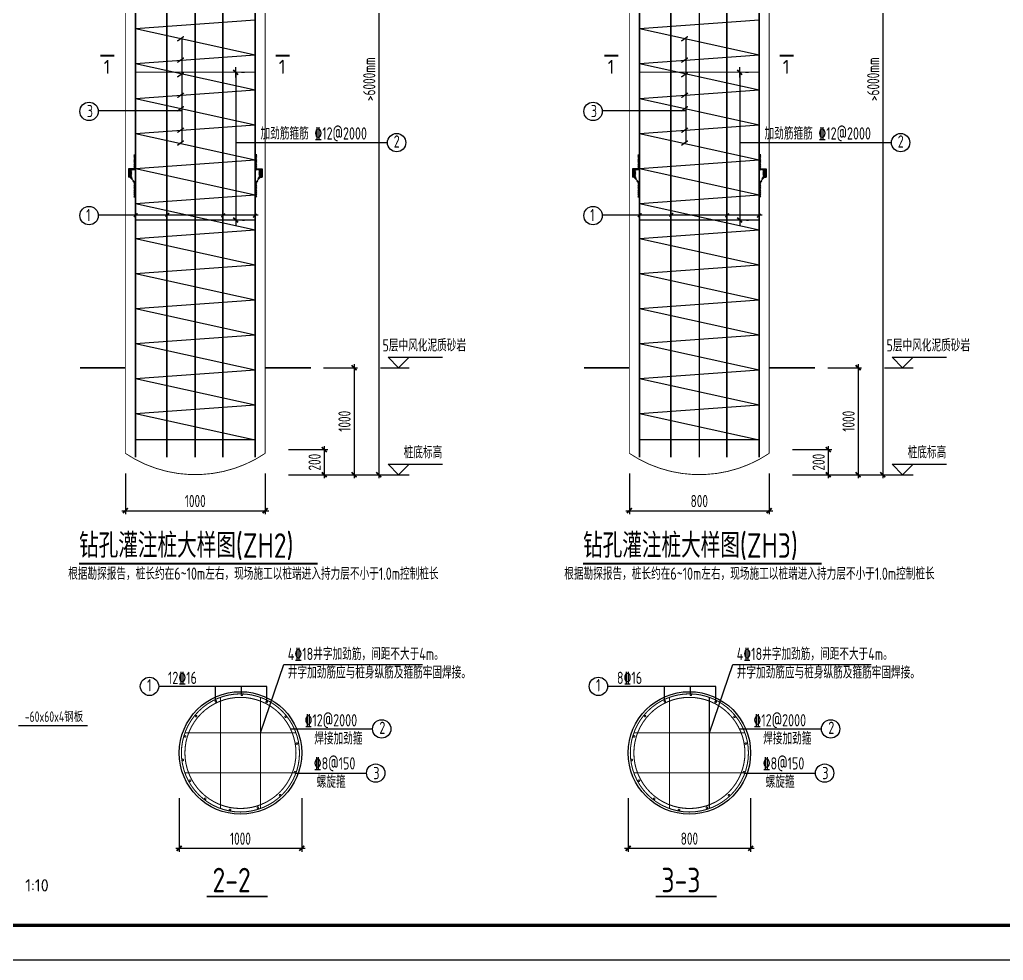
# Model space of a CAD drawing. Extents: x -3102990 to -851544, y -5293060 to -2540151.
# Drawn here: x -2524074 to -2495962, y -2672902 to -2646032 of the extents above; entities that cross this region are included whole.
import ezdxf
from ezdxf.enums import TextEntityAlignment as Align

# ---------------------------------------------------------------- set-up
doc = ezdxf.new("R2010")
doc.units = 0
doc.header["$LTSCALE"] = 1000
doc.header["$PDMODE"] = 1
doc.linetypes.add('DASH', pattern=[0.35, 0.25, -0.1])
doc.linetypes.add('DOTE', pattern=[2.42, 2, -0.2, 0.02, -0.2])
doc.layers.get('0').update_dxf_attribs({"linetype": 'CONTINUOUS'})
doc.layers.get('Defpoints').update_dxf_attribs({"linetype": 'CONTINUOUS'})
for name, color, linetype in [('5', 7, 'CONTINUOUS'), ('6', 3, 'CONTINUOUS'), ('AXIS', 253, 'DOTE'), ('COLU', 7, 'CONTINUOUS'), ('DIM', 3, 'CONTINUOUS'), ('NUM', 7, 'CONTINUOUS'), ('PUB_TITLE', 4, 'CONTINUOUS'), ('REIN', 1, 'CONTINUOUS'), ('TEXT', 7, 'CONTINUOUS'), ('THICK', 6, 'CONTINUOUS'), ('THIN', 7, 'CONTINUOUS')]:
    doc.layers.add(name, color=color, linetype=linetype)
doc.layers.add('yichutu', color=7, linetype='CONTINUOUS', true_color=0xffffff, plot=False)
doc.styles.add('TSSD_Dimension', font='tssdeng.shx', dxfattribs={"width": 0.7, "bigfont": 'Hztxt.shx'})
doc.styles.add('TSSD_Label', font='tssdeng.shx', dxfattribs={"width": 0.75, "bigfont": 'hztxt.shx'})
doc.styles.add('TSSD_Norm', font='Tssdeng.shx', dxfattribs={"width": 0.75, "bigfont": 'hztxt.shx'})
doc.styles.add('TSSD_Rein', font='Tssdeng.shx', dxfattribs={"width": 0.75, "bigfont": 'hztxt.shx'})
doc.dimstyles.new('TSSD_25_100', dxfattribs={"dimtxt": 350, "dimasz": 100, "dimexe": 100, "dimexo": 250, "dimgap": 100, "dimtad": 1, "dimdec": 0, "dimlfac": 0.25, "dimzin": 0, "dimdsep": 46, "dimtxsty": 'TSSD_Dimension', "dimblk": 'ARCHTICK', "dimcen": 0, "dimdle": 100, "dimclrt": 7, "dimadec": 0, "dimazin": 0, "dimtfac": 1, "dimtdec": 0, "dimtix": 1, "dimtmove": 2, "dimatfit": 3, "dimfxl": 1, "dimtolj": 1, "dimtzin": 0, "dimarcsym": 0})

# ---------------------------------------------------------------- blocks, each defined once
blk = doc.blocks.new('_ArchTick')
at = {"color": 0, "const_width": 0.5}
blk.add_lwpolyline([(-0.71, -0.71), (0.71, 0.71)], dxfattribs=at)
blk = doc.blocks.new('*D2160')
at = {"layer": 'Defpoints', "color": 0}
for p in [(-2519515, -2668016), (-2516015, -2668016), (-2516015, -2669702)]:
    blk.add_point(p, dxfattribs=at)
at = {"layer": 'DIM', "color": 0, "lineweight": -2}
for p, q in [((-2519515, -2668266), (-2519515, -2669802)), ((-2516015, -2668266), (-2516015, -2669802)), ((-2519615, -2669702), (-2515915, -2669702))]:
    blk.add_line(p, q, dxfattribs=at)
at = {"layer": 'DIM', "color": 0, "lineweight": -2, "xscale": 100, "yscale": 100, "zscale": 100, "rotation": 180}
blk.add_blockref('_ArchTick', (-2519515, -2669702), dxfattribs=at)
at = {"layer": 'DIM', "color": 0, "lineweight": -2, "xscale": 100, "yscale": 100, "zscale": 100}
blk.add_blockref('_ArchTick', (-2516015, -2669702), dxfattribs=at)
at = {"layer": 'DIM', "color": 7, "insert": (-2517765, -2669427), "char_height": 350, "attachment_point": 5, "style": 'TSSD_Dimension'}
blk.add_mtext('\\A1;1000', dxfattribs=at)
blk = doc.blocks.new('*D2163')
at = {"layer": 'Defpoints', "color": 0}
for p in [(-2516638, -2658312), (-2516642, -2659032), (-2515370, -2659032)]:
    blk.add_point(p, dxfattribs=at)
at = {"layer": 'DIM', "color": 0, "lineweight": -2}
for p, q in [((-2515370, -2658212), (-2515370, -2659132)), ((-2516388, -2658312), (-2515270, -2658312)), ((-2516392, -2659032), (-2515270, -2659032))]:
    blk.add_line(p, q, dxfattribs=at)
at = {"layer": 'DIM', "color": 0, "lineweight": -2, "xscale": 100, "yscale": 100, "zscale": 100}
for p, rotation in [((-2515370, -2658312), 90), ((-2515370, -2659032), 270)]:
    blk.add_blockref('_ArchTick', p, dxfattribs=dict(at, rotation=rotation))
at = {"layer": 'DIM', "color": 7, "insert": (-2515645, -2658672), "char_height": 350, "attachment_point": 5, "rotation": 90, "style": 'TSSD_Dimension'}
blk.add_mtext('\\A1;200', dxfattribs=at)
blk = doc.blocks.new('_DIMX')
blk.add_line((-150, 0), (150, 0))
at = {"const_width": 50}
blk.add_lwpolyline([(-70, -70), (70, 70)], dxfattribs=at)
blk = doc.blocks.new('*D2166')
at = {"layer": 'Defpoints', "color": 0}
for p in [(-2515637, -2655974), (-2516341, -2659032), (-2514516, -2659032)]:
    blk.add_point(p, dxfattribs=at)
at = {"layer": 'DIM', "color": 0, "lineweight": -2}
for p, q in [((-2515387, -2655974), (-2514416, -2655974)), ((-2514516, -2655874), (-2514516, -2659132)), ((-2516091, -2659032), (-2514416, -2659032))]:
    blk.add_line(p, q, dxfattribs=at)
at = {"layer": 'DIM', "color": 0, "lineweight": -2, "xscale": 100, "yscale": 100, "zscale": 100}
for p, rotation in [((-2514516, -2655974), 90), ((-2514516, -2659032), 270)]:
    blk.add_blockref('_ArchTick', p, dxfattribs=dict(at, rotation=rotation))
at = {"layer": 'DIM', "color": 7, "insert": (-2514791, -2657503), "char_height": 350, "attachment_point": 5, "rotation": 90, "style": 'TSSD_Dimension'}
blk.add_mtext('\\A1;1000', dxfattribs=at)
blk = doc.blocks.new('*D2167')
at = {"layer": 'Defpoints', "color": 0}
for p in [(-2521053, -2658745), (-2517058, -2658745), (-2517058, -2660058)]:
    blk.add_point(p, dxfattribs=at)
at = {"layer": 'DIM', "color": 0, "lineweight": -2}
for p, q in [((-2521053, -2658995), (-2521053, -2660158)), ((-2517058, -2658995), (-2517058, -2660158)), ((-2521153, -2660058), (-2516958, -2660058))]:
    blk.add_line(p, q, dxfattribs=at)
at = {"layer": 'DIM', "color": 0, "lineweight": -2, "xscale": 100, "yscale": 100, "zscale": 100, "rotation": 180}
blk.add_blockref('_ArchTick', (-2521053, -2660058), dxfattribs=at)
at = {"layer": 'DIM', "color": 0, "lineweight": -2, "xscale": 100, "yscale": 100, "zscale": 100}
blk.add_blockref('_ArchTick', (-2517058, -2660058), dxfattribs=at)
at = {"layer": 'DIM', "color": 7, "insert": (-2519056, -2659783), "char_height": 350, "attachment_point": 5, "style": 'TSSD_Dimension'}
blk.add_mtext('\\A1;1000', dxfattribs=at)
blk = doc.blocks.new('*D2169')
at = {"layer": 'Defpoints', "color": 0}
for p in [(-2515956, -2636432), (-2516599, -2659032), (-2513809, -2659032)]:
    blk.add_point(p, dxfattribs=at)
at = {"layer": 'DIM', "color": 0, "lineweight": -2}
for p, q in [((-2513809, -2636332), (-2513809, -2659132)), ((-2515706, -2636432), (-2513709, -2636432)), ((-2516349, -2659032), (-2513709, -2659032))]:
    blk.add_line(p, q, dxfattribs=at)
at = {"layer": 'DIM', "color": 0, "lineweight": -2, "xscale": 100, "yscale": 100, "zscale": 100}
for p, rotation in [((-2513809, -2636432), 90), ((-2513809, -2659032), 270)]:
    blk.add_blockref('_ArchTick', p, dxfattribs=dict(at, rotation=rotation))
at = {"layer": 'DIM', "color": 7, "insert": (-2514084, -2647732), "char_height": 350, "attachment_point": 5, "rotation": 90, "style": 'TSSD_Dimension'}
blk.add_mtext('\\A1;>6000mm', dxfattribs=at)
blk = doc.blocks.new('*D2171')
at = {"layer": 'Defpoints', "color": 0}
for p in [(-2506684, -2668016), (-2503184, -2668016), (-2503184, -2669702)]:
    blk.add_point(p, dxfattribs=at)
at = {"layer": 'DIM', "color": 0, "lineweight": -2}
for p, q in [((-2506684, -2668266), (-2506684, -2669802)), ((-2503184, -2668266), (-2503184, -2669802)), ((-2506784, -2669702), (-2503084, -2669702))]:
    blk.add_line(p, q, dxfattribs=at)
at = {"layer": 'DIM', "color": 0, "lineweight": -2, "xscale": 100, "yscale": 100, "zscale": 100, "rotation": 180}
blk.add_blockref('_ArchTick', (-2506684, -2669702), dxfattribs=at)
at = {"layer": 'DIM', "color": 0, "lineweight": -2, "xscale": 100, "yscale": 100, "zscale": 100}
blk.add_blockref('_ArchTick', (-2503184, -2669702), dxfattribs=at)
at = {"layer": 'DIM', "color": 7, "insert": (-2504934, -2669427), "char_height": 350, "attachment_point": 5, "style": 'TSSD_Dimension'}
blk.add_mtext('\\A1;800', dxfattribs=at)
blk = doc.blocks.new('*D2172')
at = {"layer": 'Defpoints', "color": 0}
for p in [(-2502234, -2658312), (-2502238, -2659032), (-2500966, -2659032)]:
    blk.add_point(p, dxfattribs=at)
at = {"layer": 'DIM', "color": 0, "lineweight": -2}
for p, q in [((-2500966, -2658212), (-2500966, -2659132)), ((-2501984, -2658312), (-2500866, -2658312)), ((-2501988, -2659032), (-2500866, -2659032))]:
    blk.add_line(p, q, dxfattribs=at)
at = {"layer": 'DIM', "color": 0, "lineweight": -2, "xscale": 100, "yscale": 100, "zscale": 100}
for p, rotation in [((-2500966, -2658312), 90), ((-2500966, -2659032), 270)]:
    blk.add_blockref('_ArchTick', p, dxfattribs=dict(at, rotation=rotation))
at = {"layer": 'DIM', "color": 7, "insert": (-2501241, -2658672), "char_height": 350, "attachment_point": 5, "rotation": 90, "style": 'TSSD_Dimension'}
blk.add_mtext('\\A1;200', dxfattribs=at)
blk = doc.blocks.new('*D2175')
at = {"layer": 'Defpoints', "color": 0}
for p in [(-2501232, -2655974), (-2501936, -2659032), (-2500111, -2659032)]:
    blk.add_point(p, dxfattribs=at)
at = {"layer": 'DIM', "color": 0, "lineweight": -2}
for p, q in [((-2500982, -2655974), (-2500011, -2655974)), ((-2500111, -2655874), (-2500111, -2659132)), ((-2501686, -2659032), (-2500011, -2659032))]:
    blk.add_line(p, q, dxfattribs=at)
at = {"layer": 'DIM', "color": 0, "lineweight": -2, "xscale": 100, "yscale": 100, "zscale": 100}
for p, rotation in [((-2500111, -2655974), 90), ((-2500111, -2659032), 270)]:
    blk.add_blockref('_ArchTick', p, dxfattribs=dict(at, rotation=rotation))
at = {"layer": 'DIM', "color": 7, "insert": (-2500386, -2657503), "char_height": 350, "attachment_point": 5, "rotation": 90, "style": 'TSSD_Dimension'}
blk.add_mtext('\\A1;1000', dxfattribs=at)
blk = doc.blocks.new('*D2176')
at = {"layer": 'Defpoints', "color": 0}
for p in [(-2506649, -2658745), (-2502653, -2658745), (-2502653, -2660058)]:
    blk.add_point(p, dxfattribs=at)
at = {"layer": 'DIM', "color": 0, "lineweight": -2}
for p, q in [((-2506649, -2658995), (-2506649, -2660158)), ((-2502653, -2658995), (-2502653, -2660158)), ((-2506749, -2660058), (-2502553, -2660058))]:
    blk.add_line(p, q, dxfattribs=at)
at = {"layer": 'DIM', "color": 0, "lineweight": -2, "xscale": 100, "yscale": 100, "zscale": 100, "rotation": 180}
blk.add_blockref('_ArchTick', (-2506649, -2660058), dxfattribs=at)
at = {"layer": 'DIM', "color": 0, "lineweight": -2, "xscale": 100, "yscale": 100, "zscale": 100}
blk.add_blockref('_ArchTick', (-2502653, -2660058), dxfattribs=at)
at = {"layer": 'DIM', "color": 7, "insert": (-2504651, -2659783), "char_height": 350, "attachment_point": 5, "style": 'TSSD_Dimension'}
blk.add_mtext('\\A1;800', dxfattribs=at)
blk = doc.blocks.new('*D2178')
at = {"layer": 'Defpoints', "color": 0}
for p in [(-2501551, -2636432), (-2502195, -2659032), (-2499405, -2659032)]:
    blk.add_point(p, dxfattribs=at)
at = {"layer": 'DIM', "color": 0, "lineweight": -2}
for p, q in [((-2499405, -2636332), (-2499405, -2659132)), ((-2501301, -2636432), (-2499305, -2636432)), ((-2501945, -2659032), (-2499305, -2659032))]:
    blk.add_line(p, q, dxfattribs=at)
at = {"layer": 'DIM', "color": 0, "lineweight": -2, "xscale": 100, "yscale": 100, "zscale": 100}
for p, rotation in [((-2499405, -2636432), 90), ((-2499405, -2659032), 270)]:
    blk.add_blockref('_ArchTick', p, dxfattribs=dict(at, rotation=rotation))
at = {"layer": 'DIM', "color": 7, "insert": (-2499680, -2647732), "char_height": 350, "attachment_point": 5, "rotation": 90, "style": 'TSSD_Dimension'}
blk.add_mtext('\\A1;>6000mm', dxfattribs=at)
blk = doc.blocks.new('A$C18BE6784')
at = {"layer": 'PUB_TITLE'}
blk.add_lwpolyline([(0, 0), (0, 42000), (89100, 42000), (89100, 0)], close=True, dxfattribs=at)
at = {"layer": 'PUB_TITLE', "const_width": 100}
blk.add_lwpolyline([(88100, 1000), (88100, 41000), (713, 41000), (713, 1000), (88100, 1000)], dxfattribs=at)
blk = doc.blocks.new('yct-891-420-89100-42000-100-2004.0')
at = {"layer": 'yichutu', "color": 7, "true_color": 0xffffff}
blk.add_lwpolyline([(0, 0), (0, 42000), (89100, 42000), (89100, 0)], close=True, dxfattribs=at)

msp = doc.modelspace()

# ---------------------------------------------------------------- hatches: boundary and pattern name
at = {"layer": 'COLU'}
h = msp.add_hatch(dxfattribs=at)
h.set_pattern_fill('ANSI31', color=256, scale=200, style=0)
h.set_pattern_definition([(135, (-2595122.78, -2671012.559), (17.6776695, 17.6776695), [])])
h.paths.add_polyline_path([(-2520919.03, -2650292.43), (-2520812.13, -2650292.43), (-2520812.13, -2649892.43), (-2520765.58, -2649892.43), (-2520765.58, -2650330.63), (-2520872.48, -2650330.63), (-2520872.48, -2650532.43), (-2520765.58, -2650692.43), (-2520765.58, -2651092.43), (-2520812.13, -2651092.43), (-2520812.13, -2650692.43), (-2520919.03, -2650532.43)])
h = msp.add_hatch(dxfattribs=at)
h.set_pattern_fill('ANSI31', color=256, scale=200, style=0)
h.set_pattern_definition([(45, (-2442988.39, -2671012.559), (-17.6776695, 17.6776695), [])])
h.paths.add_polyline_path([(-2517192.13, -2650292.43), (-2517299.03, -2650292.43), (-2517299.03, -2649892.43), (-2517345.58, -2649892.43), (-2517345.58, -2650330.63), (-2517238.69, -2650330.63), (-2517238.69, -2650532.43), (-2517345.58, -2650692.43), (-2517345.58, -2651092.43), (-2517299.03, -2651092.43), (-2517299.03, -2650692.43), (-2517192.13, -2650532.43)])
h = msp.add_hatch(dxfattribs=at)
h.set_pattern_fill('ANSI31', color=256, scale=200, style=0)
h.set_pattern_definition([(135, (-2580718.423, -2671012.559), (17.6776695, 17.6776695), [])])
h.paths.add_polyline_path([(-2506514.68, -2650292.43), (-2506407.78, -2650292.43), (-2506407.78, -2649892.43), (-2506361.23, -2649892.43), (-2506361.23, -2650330.63), (-2506468.13, -2650330.63), (-2506468.13, -2650532.43), (-2506361.23, -2650692.43), (-2506361.23, -2651092.43), (-2506407.78, -2651092.43), (-2506407.78, -2650692.43), (-2506514.68, -2650532.43)])
h = msp.add_hatch(dxfattribs=at)
h.set_pattern_fill('ANSI31', color=256, scale=200, style=0)
h.set_pattern_definition([(45, (-2428584.033, -2671012.559), (-17.6776695, 17.6776695), [])])
h.paths.add_polyline_path([(-2502787.78, -2650292.43), (-2502894.68, -2650292.43), (-2502894.68, -2649892.43), (-2502941.23, -2649892.43), (-2502941.23, -2650330.63), (-2502834.33, -2650330.63), (-2502834.33, -2650532.43), (-2502941.23, -2650692.43), (-2502941.23, -2651092.43), (-2502894.68, -2651092.43), (-2502894.68, -2650692.43), (-2502787.78, -2650532.43)])
h = msp.add_hatch(dxfattribs=at)
h.set_pattern_fill('ANSI31', color=256, scale=200, style=0)
h.set_pattern_definition([(135, (-2548759.178, -2658685.17), (17.67767, 17.67767), [])])
h.paths.add_polyline_path([(-2520965.58, -2650292.43), (-2520919.03, -2650292.43), (-2520919.03, -2650532.43), (-2520965.58, -2650532.43)])
h = msp.add_hatch(dxfattribs=at)
h.set_pattern_fill('ANSI31', color=256, scale=200, style=0)
h.set_pattern_definition([(45, (-2489351.99, -2658685.17), (-17.67767, 17.67767), [])])
h.paths.add_polyline_path([(-2517145.58, -2650292.43), (-2517192.13, -2650292.43), (-2517192.13, -2650532.43), (-2517145.58, -2650532.43)])
h = msp.add_hatch(dxfattribs=at)
h.set_pattern_fill('ANSI31', color=256, scale=200, style=0)
h.set_pattern_definition([(135, (-2534354.822, -2658685.17), (17.67767, 17.67767), [])])
h.paths.add_polyline_path([(-2506561.23, -2650292.43), (-2506514.68, -2650292.43), (-2506514.68, -2650532.43), (-2506561.23, -2650532.43)])
h = msp.add_hatch(dxfattribs=at)
h.set_pattern_fill('ANSI31', color=256, scale=200, style=0)
h.set_pattern_definition([(45, (-2474947.634, -2658685.17), (-17.67767, 17.67767), [])])
h.paths.add_polyline_path([(-2502741.23, -2650292.43), (-2502787.78, -2650292.43), (-2502787.78, -2650532.43), (-2502741.23, -2650532.43)])

# ---------------------------------------------------------------- linework, layer by layer
for p, q in [((-2520765.58, -2646282.04), (-2517345.58, -2647032.04)), ((-2506361.23, -2646282.04), (-2502941.23, -2647032.04)), ((-2519443.99, -2646561.78), (-2519443.99, -2649536.05)), ((-2505039.63, -2646561.78), (-2505039.63, -2649536.05)), ((-2520765.58, -2647282.04), (-2517345.58, -2648032.04)), ((-2506361.23, -2647282.04), (-2502941.23, -2648032.04)), ((-2520765.58, -2648282.04), (-2517345.58, -2649032.04)), ((-2506361.23, -2648282.04), (-2502941.23, -2649032.04)), ((-2520765.58, -2649282.04), (-2517345.58, -2650032.04)), ((-2506361.23, -2649282.04), (-2502941.23, -2650032.04)), ((-2520765.58, -2650282.04), (-2517345.58, -2651032.04)), ((-2506361.23, -2650282.04), (-2502941.23, -2651032.04)), ((-2520765.58, -2651282.04), (-2517345.58, -2652032.04)), ((-2506361.23, -2651282.04), (-2502941.23, -2652032.04)), ((-2520765.58, -2652282.04), (-2517345.58, -2653032.04)), ((-2506361.23, -2652282.04), (-2502941.23, -2653032.04)), ((-2520765.58, -2653282.04), (-2517345.58, -2654032.04)), ((-2506361.23, -2653282.04), (-2502941.23, -2654032.04)), ((-2520765.58, -2654282.04), (-2517345.58, -2655032.04)), ((-2506361.23, -2654282.04), (-2502941.23, -2655032.04)), ((-2520765.58, -2655282.04), (-2517345.58, -2656032.04)), ((-2506361.23, -2655282.04), (-2502941.23, -2656032.04)), ((-2520765.58, -2656282.04), (-2517345.58, -2657032.04)), ((-2506361.23, -2656282.04), (-2502941.23, -2657032.04)), ((-2520765.58, -2657282.04), (-2517345.58, -2658032.04)), ((-2506361.23, -2657282.04), (-2502941.23, -2658032.04)), ((-2517345.58, -2658032.04), (-2520765.58, -2658032.04)), ((-2502941.23, -2658032.04), (-2506361.23, -2658032.04))]:
    msp.add_line(p, q)
at = {"color": 0, "linetype": 'ByBlock'}
for p, q in [((-2517900.96, -2647536.1), (-2517900.96, -2651753.77)), ((-2517735.7, -2647535.1), (-2517650.96, -2647535.1)), ((-2503496.61, -2647536.1), (-2503496.61, -2651753.77)), ((-2503331.34, -2647535.1), (-2503246.61, -2647535.1)), ((-2517710.65, -2651754.77), (-2517650.96, -2651754.77)), ((-2503306.3, -2651754.77), (-2503246.61, -2651754.77))]:
    msp.add_line(p, q, dxfattribs=at)
for points, const_width in [([(-2519568.58, -2646644.75), (-2519382.71, -2646511.63)], 40), ([(-2505164.22, -2646644.75), (-2504978.35, -2646511.63)], 40), ([(-2519568.58, -2647253.6), (-2519382.71, -2647120.48)], 40), ([(-2505164.22, -2647253.6), (-2504978.35, -2647120.48)], 40), ([(-2520765.58, -2647535.1), (-2517345.58, -2647535.1)], 30), ([(-2519568.58, -2647672.22), (-2519382.71, -2647539.1)], 40), ([(-2506361.23, -2647535.1), (-2502941.23, -2647535.1)], 30), ([(-2505164.22, -2647672.22), (-2504978.35, -2647539.1)], 40), ([(-2519568.58, -2648258.68), (-2519382.71, -2648125.56)], 40), ([(-2505164.22, -2648258.68), (-2504978.35, -2648125.56)], 40), ([(-2519568.58, -2648642.72), (-2519382.71, -2648509.6)], 40), ([(-2505164.22, -2648642.72), (-2504978.35, -2648509.6)], 40), ([(-2519568.58, -2649256.72), (-2519382.71, -2649123.6)], 40), ([(-2505164.22, -2649256.72), (-2504978.35, -2649123.6)], 40), ([(-2519568.58, -2649622.92), (-2519382.71, -2649489.8)], 40), ([(-2505164.22, -2649622.92), (-2504978.35, -2649489.8)], 40), ([(-2520813.84, -2651666.77), (-2520708.81, -2651561.81)], 40), ([(-2519908.67, -2651659.27), (-2519803.65, -2651554.31)], 40), ([(-2518310.86, -2651674.26), (-2518205.84, -2651569.31)], 40), ([(-2517405.69, -2651681.76), (-2517300.67, -2651576.8)], 40), ([(-2506409.48, -2651666.77), (-2506304.46, -2651561.81)], 40), ([(-2505504.31, -2651659.27), (-2505399.29, -2651554.31)], 40), ([(-2503906.5, -2651674.26), (-2503801.48, -2651569.31)], 40), ([(-2503001.34, -2651681.76), (-2502896.31, -2651576.8)], 40), ([(-2520765.58, -2651754.77), (-2517345.58, -2651754.77)], 30), ([(-2506361.23, -2651754.77), (-2502941.23, -2651754.77)], 30), ([(-2521053.41, -2655974.43), (-2522350.9, -2655974.43)], 50), ([(-2517057.76, -2655974.43), (-2515751.58, -2655974.43)], 50), ([(-2506649.06, -2655974.43), (-2507946.55, -2655974.43)], 50), ([(-2502653.4, -2655974.43), (-2501347.22, -2655974.43)], 50)]:
    msp.add_lwpolyline(points, dxfattribs=dict(const_width=const_width))
at = {"layer": '5', "const_width": 25}
for points in [[(-2521053.41, -2658420.65), (-2521053.41, -2636432.04)], [(-2517057.76, -2658420.65), (-2517057.76, -2636432.04)], [(-2506649.06, -2658420.65), (-2506649.05, -2636432.04)], [(-2502653.4, -2658420.65), (-2502653.4, -2636432.04)]]:
    msp.add_lwpolyline(points, dxfattribs=at)
for points in [[(-2521053.41, -2658420.65, 0.3044517), (-2517057.76, -2658420.65, 0.13819462)], [(-2506649.06, -2658420.65, 0.3044517), (-2502653.4, -2658420.65, 0.13819462)]]:
    msp.add_lwpolyline(points, format="xyb", dxfattribs=at)
at = {"layer": '5', "color": 7}
for centre in [(-2517764.82, -2666978.11), (-2504934.18, -2666978.11)]:
    msp.add_circle(centre, 1750, dxfattribs=at)
at = {"layer": '6'}
for p, q in [((-2520765.58, -2646282.04), (-2517345.58, -2646032.04)), ((-2506361.23, -2646282.04), (-2502941.23, -2646032.04)), ((-2520765.58, -2647282.04), (-2517345.58, -2647032.04)), ((-2506361.23, -2647282.04), (-2502941.23, -2647032.04)), ((-2520765.58, -2648282.04), (-2517345.58, -2648032.04)), ((-2506361.23, -2648282.04), (-2502941.23, -2648032.04)), ((-2520765.58, -2649282.04), (-2517345.58, -2649032.04)), ((-2506361.23, -2649282.04), (-2502941.23, -2649032.04)), ((-2520765.58, -2650282.04), (-2517345.58, -2650032.04)), ((-2506361.23, -2650282.04), (-2502941.23, -2650032.04)), ((-2520765.58, -2651282.04), (-2517345.58, -2651032.04)), ((-2506361.23, -2651282.04), (-2502941.23, -2651032.04)), ((-2520765.58, -2652282.04), (-2517345.58, -2652032.04)), ((-2506361.23, -2652282.04), (-2502941.23, -2652032.04)), ((-2520765.58, -2653282.04), (-2517345.58, -2653032.04)), ((-2506361.23, -2653282.04), (-2502941.23, -2653032.04)), ((-2520765.58, -2654282.04), (-2517345.58, -2654032.04)), ((-2506361.23, -2654282.04), (-2502941.23, -2654032.04)), ((-2520765.58, -2655282.04), (-2517345.58, -2655032.04)), ((-2506361.23, -2655282.04), (-2502941.23, -2655032.04)), ((-2520765.58, -2656282.04), (-2517345.58, -2656032.04)), ((-2506361.23, -2656282.04), (-2502941.23, -2656032.04)), ((-2520765.58, -2657282.04), (-2517345.58, -2657032.04)), ((-2506361.23, -2657282.04), (-2502941.23, -2657032.04))]:
    msp.add_line(p, q, dxfattribs=at)
at = {"layer": 'AXIS', "linetype": 'DOTE', "lineweight": 5, "ltscale": 2}
for p, q in [((-2515033.98, -2659032.04), (-2514117.46, -2659032.04)), ((-2500629.63, -2659032.04), (-2499713.1, -2659032.04))]:
    msp.add_line(p, q, dxfattribs=at)
at = {"layer": 'COLU'}
for p, q in [((-2520812.13, -2649892.43), (-2520765.58, -2649892.43)), ((-2517299.03, -2649892.43), (-2517345.58, -2649892.43)), ((-2506407.78, -2649892.43), (-2506361.23, -2649892.43)), ((-2502894.68, -2649892.43), (-2502941.23, -2649892.43)), ((-2520812.13, -2650292.43), (-2520965.58, -2650292.43)), ((-2520965.58, -2650292.43), (-2520965.58, -2650532.43)), ((-2520919.03, -2650292.43), (-2520919.03, -2650532.43)), ((-2517299.03, -2650292.43), (-2517145.58, -2650292.43)), ((-2517192.13, -2650292.43), (-2517192.13, -2650532.43)), ((-2517145.58, -2650292.43), (-2517145.58, -2650532.43)), ((-2506407.78, -2650292.43), (-2506561.23, -2650292.43)), ((-2506561.23, -2650292.43), (-2506561.23, -2650532.43)), ((-2506514.68, -2650292.43), (-2506514.68, -2650532.43)), ((-2502894.68, -2650292.43), (-2502741.23, -2650292.43)), ((-2502787.78, -2650292.43), (-2502787.78, -2650532.43)), ((-2502741.23, -2650292.43), (-2502741.23, -2650532.43)), ((-2520919.03, -2650532.43), (-2520965.58, -2650532.43)), ((-2517192.13, -2650532.43), (-2517145.58, -2650532.43)), ((-2506514.68, -2650532.43), (-2506561.23, -2650532.43)), ((-2502787.78, -2650532.43), (-2502741.23, -2650532.43)), ((-2520812.13, -2651092.43), (-2520765.58, -2651092.43)), ((-2517299.03, -2651092.43), (-2517345.58, -2651092.43)), ((-2506407.78, -2651092.43), (-2506361.23, -2651092.43)), ((-2502894.68, -2651092.43), (-2502941.23, -2651092.43)), ((-2524105.74, -2666191.71), (-2522139.66, -2666191.71))]:
    msp.add_line(p, q, dxfattribs=at)
at = {"layer": 'COLU', "linetype": 'ByBlock'}
for p, q in [((-2517194.51, -2666407.81, 48), (-2516525.2, -2664450.02, 48)), ((-2516525.2, -2664450.02, 48), (-2512565.75, -2664450.02, 48)), ((-2504363.88, -2666407.81, 48), (-2503694.57, -2664450.02, 48)), ((-2503694.57, -2664450.02, 48), (-2499735.11, -2664450.02, 48))]:
    msp.add_line(p, q, dxfattribs=at)
at = {"layer": 'Defpoints', "color": 0, "linetype": 'ByBlock'}
for p in [(-2518035.7, -2647535.1), (-2503631.34, -2647535.1), (-2518010.65, -2651754.77), (-2517900.96, -2651754.77), (-2503606.3, -2651754.77), (-2503496.61, -2651754.77)]:
    msp.add_point(p, dxfattribs=at)
at = {"layer": 'NUM', "const_width": 50}
for points in [[(-2522376.59, -2661571.38), (-2515555.75, -2661571.38)], [(-2507972.24, -2661571.38), (-2501151.39, -2661571.38)], [(-2518726.86, -2671081.49), (-2516982.27, -2671081.49)], [(-2505896.23, -2671081.49), (-2504151.64, -2671081.49)]]:
    msp.add_lwpolyline(points, dxfattribs=at)
at = {"layer": 'REIN', "ltscale": 0.5, "const_width": 45, "elevation": 48}
for points in [[(-2520765.58, -2658533.56), (-2520765.58, -2636432.04), (-2521262.66, -2634301.52)], [(-2506361.23, -2658533.56), (-2506361.23, -2636432.04), (-2506858.31, -2634301.52)]]:
    msp.add_lwpolyline(points, dxfattribs=at)
at = {"layer": 'REIN', "ltscale": 0.5, "const_width": 45}
for points in [[(-2519868.02, -2658533.56), (-2519868.02, -2636432.04), (-2520365.09, -2634301.52)], [(-2519055.58, -2658533.56), (-2519055.58, -2636432.04), (-2519552.66, -2634301.52)], [(-2518266.58, -2658533.56), (-2518266.58, -2636432.04), (-2517769.51, -2634301.52)], [(-2517345.58, -2658533.56), (-2517345.58, -2636432.04), (-2516848.51, -2634301.52)], [(-2505463.66, -2658533.56), (-2505463.66, -2636432.04), (-2505960.74, -2634301.52)], [(-2504651.23, -2658533.56), (-2504651.23, -2636432.04), (-2505148.31, -2634301.52)], [(-2503862.23, -2658533.56), (-2503862.23, -2636432.04), (-2503365.15, -2634301.52)], [(-2502941.23, -2658533.56), (-2502941.23, -2636432.04), (-2502444.15, -2634301.52)]]:
    msp.add_lwpolyline(points, dxfattribs=at)
at = {"layer": 'REIN', "color": 0, "const_width": 0.02}
for points in [[(-2520812.13, -2649892.43), (-2520812.13, -2650292.43), (-2520919.03, -2650292.43), (-2520919.03, -2650532.43), (-2520812.13, -2650692.43), (-2520812.13, -2651092.43)], [(-2520765.58, -2649892.43), (-2520765.58, -2650330.63), (-2520872.48, -2650330.63), (-2520872.48, -2650532.43), (-2520765.58, -2650692.43), (-2520765.58, -2651092.43)], [(-2517345.58, -2649892.43), (-2517345.58, -2650330.63), (-2517238.69, -2650330.63), (-2517238.69, -2650532.43), (-2517345.58, -2650692.43), (-2517345.58, -2651092.43)], [(-2517299.03, -2649892.43), (-2517299.03, -2650292.43), (-2517192.13, -2650292.43), (-2517192.13, -2650532.43), (-2517299.03, -2650692.43), (-2517299.03, -2651092.43)], [(-2506407.78, -2649892.43), (-2506407.78, -2650292.43), (-2506514.68, -2650292.43), (-2506514.68, -2650532.43), (-2506407.78, -2650692.43), (-2506407.78, -2651092.43)], [(-2506361.23, -2649892.43), (-2506361.23, -2650330.63), (-2506468.13, -2650330.63), (-2506468.13, -2650532.43), (-2506361.23, -2650692.43), (-2506361.23, -2651092.43)], [(-2502941.23, -2649892.43), (-2502941.23, -2650330.63), (-2502834.33, -2650330.63), (-2502834.33, -2650532.43), (-2502941.23, -2650692.43), (-2502941.23, -2651092.43)], [(-2502894.68, -2649892.43), (-2502894.68, -2650292.43), (-2502787.78, -2650292.43), (-2502787.78, -2650532.43), (-2502894.68, -2650692.43), (-2502894.68, -2651092.43)]]:
    msp.add_lwpolyline(points, dxfattribs=at)
at = {"layer": 'REIN', "ltscale": 0.5, "const_width": 30}
for points in [[(-2516077.32, -2666978.11, 1), (-2519452.32, -2666978.11, 1)], [(-2503246.68, -2666978.11, 1), (-2506621.68, -2666978.11, 1)], [(-2516177.32, -2666978.11, 1), (-2519352.32, -2666978.11, 1)], [(-2503346.68, -2666978.11, 1), (-2506521.68, -2666978.11, 1)]]:
    msp.add_lwpolyline(points, format="xyb", close=True, dxfattribs=at)
at = {"layer": 'REIN', "ltscale": 0.5, "const_width": 45}
for points in [[(-2517710.13, -2665317.13, 1), (-2517737.63, -2665317.13, 1), (-2517710.13, -2665317.13, 1)], [(-2504879.49, -2665317.13, 1), (-2504906.99, -2665317.13, 1), (-2504879.49, -2665317.13, 1)], [(-2518452.62, -2665504.04, 1), (-2518480.12, -2665504.04, 1), (-2518452.62, -2665504.04, 1)], [(-2517000.89, -2665520.57, 1), (-2517028.39, -2665520.57, 1), (-2517000.89, -2665520.57, 1)], [(-2505621.99, -2665504.04, 1), (-2505649.49, -2665504.04, 1), (-2505621.99, -2665504.04, 1)], [(-2504170.25, -2665520.57, 1), (-2504197.75, -2665520.57, 1), (-2504170.25, -2665520.57, 1)], [(-2519017.75, -2665927.6, 1), (-2519045.25, -2665927.6, 1), (-2519017.75, -2665927.6, 1)], [(-2506187.12, -2665927.6, 1), (-2506214.62, -2665927.6, 1), (-2506187.12, -2665927.6, 1)], [(-2516461.01, -2665946.33, 1), (-2516488.51, -2665946.33, 1), (-2516461.01, -2665946.33, 1)], [(-2503630.37, -2665946.33, 1), (-2503657.87, -2665946.33, 1), (-2503630.37, -2665946.33, 1)], [(-2519331.32, -2666506.08, 1), (-2519358.82, -2666506.08, 1), (-2519331.32, -2666506.08, 1)], [(-2516136.75, -2666711.27, 1), (-2516164.25, -2666711.27, 1), (-2516136.75, -2666711.27, 1)], [(-2506500.69, -2666506.08, 1), (-2506528.19, -2666506.08, 1), (-2506500.69, -2666506.08, 1)], [(-2503306.11, -2666711.27, 1), (-2503333.61, -2666711.27, 1), (-2503306.11, -2666711.27, 1)], [(-2519396.81, -2667181.14, 1), (-2519424.31, -2667181.14, 1), (-2519396.81, -2667181.14, 1)], [(-2506566.18, -2667181.14, 1), (-2506593.67, -2667181.14, 1), (-2506566.18, -2667181.14, 1)], [(-2516189.24, -2667530.97, 1), (-2516216.74, -2667530.97, 1), (-2516189.24, -2667530.97, 1)], [(-2503358.6, -2667530.97, 1), (-2503386.1, -2667530.97, 1), (-2503358.6, -2667530.97, 1)], [(-2519192.97, -2667772.01, 1), (-2519220.47, -2667772.01, 1), (-2519192.97, -2667772.01, 1)], [(-2506362.33, -2667772.01, 1), (-2506389.83, -2667772.01, 1), (-2506362.33, -2667772.01, 1)], [(-2518757.8, -2668287.48, 1), (-2518785.3, -2668287.48, 1), (-2518757.8, -2668287.48, 1)], [(-2516618.19, -2668184.19, 1), (-2516645.69, -2668184.19, 1), (-2516618.19, -2668184.19, 1)], [(-2505927.17, -2668287.48, 1), (-2505954.67, -2668287.48, 1), (-2505927.17, -2668287.48, 1)], [(-2503787.55, -2668184.19, 1), (-2503815.05, -2668184.19, 1), (-2503787.55, -2668184.19, 1)], [(-2518048.35, -2668602.99, 1), (-2518075.85, -2668602.99, 1), (-2518048.35, -2668602.99, 1)], [(-2517251.95, -2668541.54, 1), (-2517279.45, -2668541.54, 1), (-2517251.95, -2668541.54, 1)], [(-2505217.72, -2668602.99, 1), (-2505245.22, -2668602.99, 1), (-2505217.72, -2668602.99, 1)], [(-2504421.32, -2668541.54, 1), (-2504448.82, -2668541.54, 1), (-2504421.32, -2668541.54, 1)]]:
    msp.add_lwpolyline(points, format="xyb", dxfattribs=at)
at = {"layer": 'REIN', "linetype": 'DASH', "ltscale": 1.5, "const_width": 30, "elevation": 48}
for points in [[(-2518335.12, -2668566.32), (-2518335.12, -2665389.9)], [(-2517194.51, -2668566.32), (-2517194.51, -2665389.9)], [(-2505504.49, -2668566.32), (-2505504.49, -2665389.9)], [(-2504363.88, -2668566.32), (-2504363.88, -2665389.9)], [(-2519353.03, -2666407.81), (-2516176.61, -2666407.81)], [(-2506522.39, -2666407.81), (-2503345.97, -2666407.81)]]:
    msp.add_lwpolyline(points, dxfattribs=at)
at = {"layer": 'REIN', "linetype": 'DASH', "ltscale": 1.5, "const_width": 30}
for points in [[(-2519353.03, -2667548.42), (-2516176.61, -2667548.42)], [(-2506522.39, -2667548.42), (-2503345.97, -2667548.42)]]:
    msp.add_lwpolyline(points, dxfattribs=at)
at = {"layer": 'TEXT'}
for p, q in [((-2519443.99, -2648639.78), (-2521828.18, -2648639.78)), ((-2505039.63, -2648639.78), (-2507423.82, -2648639.78)), ((-2517900.96, -2649544.3), (-2513563.42, -2649544.3)), ((-2503496.61, -2649544.3), (-2499159.07, -2649544.3)), ((-2517255.58, -2651614.73), (-2521828.18, -2651614.73)), ((-2502851.23, -2651614.73), (-2507423.82, -2651614.73)), ((-2517009.62, -2665076.72), (-2520101.69, -2665076.72)), ((-2518478.83, -2665496.3), (-2518478.83, -2665076.72)), ((-2517733.5, -2665311.7), (-2517733.5, -2665076.72)), ((-2517009.62, -2665515.18), (-2517009.62, -2665076.72)), ((-2504178.98, -2665076.72), (-2507271.05, -2665076.72)), ((-2505648.2, -2665496.3), (-2505648.2, -2665076.72)), ((-2504902.87, -2665311.7), (-2504902.87, -2665076.72)), ((-2504178.98, -2665515.18), (-2504178.98, -2665076.72)), ((-2516333.02, -2666292.47), (-2513989.73, -2666292.47)), ((-2503502.38, -2666292.47), (-2501159.1, -2666292.47)), ((-2516179.09, -2667555.27), (-2514161.36, -2667555.27)), ((-2503348.45, -2667555.27), (-2501330.72, -2667555.27))]:
    msp.add_line(p, q, dxfattribs=at)
for centre in [(-2522090.23, -2648652.98), (-2507685.87, -2648652.98), (-2513301.04, -2649544.3), (-2498896.69, -2649544.3), (-2522090.23, -2651627.92), (-2507685.87, -2651627.92), (-2520364.07, -2665076.72), (-2507533.43, -2665076.72), (-2513727.35, -2666292.47), (-2500896.72, -2666292.47), (-2513898.97, -2667555.27), (-2501068.34, -2667555.27)]:
    msp.add_circle(centre, 262.38, dxfattribs=at)
at = {"layer": 'THICK', "const_width": 50}
for points in [[(-2521366.11, -2647058.79), (-2521766.11, -2647058.79)], [(-2516760.05, -2647058.79), (-2516360.05, -2647058.79)], [(-2506961.76, -2647058.79), (-2507361.76, -2647058.79)], [(-2502355.69, -2647058.79), (-2501955.69, -2647058.79)]]:
    msp.add_lwpolyline(points, dxfattribs=at)
at = {"layer": 'THIN'}
for p, q in [((-2513246.17, -2655974.43), (-2513546.17, -2655674.43)), ((-2513546.17, -2655674.43), (-2512946.17, -2655674.43)), ((-2513246.17, -2655974.43), (-2512946.17, -2655674.43)), ((-2512946.17, -2655674.43), (-2511994.24, -2655674.43)), ((-2498841.81, -2655974.43), (-2499141.81, -2655674.43)), ((-2499141.81, -2655674.43), (-2498541.81, -2655674.43)), ((-2498841.81, -2655974.43), (-2498541.81, -2655674.43)), ((-2498541.81, -2655674.43), (-2497589.89, -2655674.43)), ((-2513758.96, -2655974.43), (-2512946.17, -2655974.43)), ((-2513246.17, -2655974.43), (-2513246.17, -2655974.43)), ((-2499354.61, -2655974.43), (-2498541.81, -2655974.43)), ((-2498841.81, -2655974.43), (-2498841.81, -2655974.43)), ((-2513246.17, -2659032.04), (-2513546.17, -2658732.04)), ((-2513546.17, -2658732.04), (-2512946.17, -2658732.04)), ((-2513246.17, -2659032.04), (-2512946.17, -2658732.04)), ((-2512946.17, -2658732.04), (-2511994.24, -2658732.04)), ((-2498841.81, -2659032.04), (-2499141.81, -2658732.04)), ((-2499141.81, -2658732.04), (-2498541.81, -2658732.04)), ((-2498841.81, -2659032.04), (-2498541.81, -2658732.04)), ((-2498541.81, -2658732.04), (-2497589.89, -2658732.04)), ((-2513758.96, -2659032.04), (-2512946.17, -2659032.04)), ((-2513246.17, -2659032.04), (-2513246.17, -2659032.04)), ((-2499354.61, -2659032.04), (-2498541.81, -2659032.04)), ((-2498841.81, -2659032.04), (-2498841.81, -2659032.04))]:
    msp.add_line(p, q, dxfattribs=at)

# ---------------------------------------------------------------- block references
at = {"ltscale": 1.5}
msp.add_blockref('A$C18BE6784', (-2540703.82, -2672902.4), dxfattribs=at)
at = {"color": 0, "linetype": 'ByBlock'}
for p, rotation in [((-2517900.96, -2647535.1), 90), ((-2503496.61, -2647535.1), 90), ((-2517900.96, -2651754.77), 270), ((-2503496.61, -2651754.77), 270)]:
    msp.add_blockref('_DIMX', p, dxfattribs=dict(at, rotation=rotation))
at = {"layer": 'yichutu'}
msp.add_blockref('yct-891-420-89100-42000-100-2004.0', (-2540703.83, -2672902.4), dxfattribs=at)

# ---------------------------------------------------------------- texts
at = {"layer": 'TEXT'}
for s, height, style, width, p in [('3', 350, 'TSSD_Label', 0.75, (-2522154.66, -2648816.78)), ('3', 350, 'TSSD_Label', 0.75, (-2507750.31, -2648816.78)), ('加劲筋箍筋 %%13212@2000', 350, 'TSSD_Label', 0.75, (-2517190.87, -2649456.18)), ('加劲筋箍筋 %%13212@2000', 350, 'TSSD_Label', 0.75, (-2502786.52, -2649456.18)), ('2', 350, 'TSSD_Label', 0.75, (-2513383.26, -2649686.56)), ('2', 350, 'TSSD_Label', 0.75, (-2498978.9, -2649686.56)), ('1', 350, 'TSSD_Label', 0.75, (-2522175.2, -2651788.5)), ('1', 350, 'TSSD_Label', 0.75, (-2507770.85, -2651788.5)), ('钻孔灌注桩大样图(ZH2)', 700, 'TSSD_Label', 0.8, (-2522376.59, -2661403.21)), ('钻孔灌注桩大样图(ZH3)', 700, 'TSSD_Label', 0.8, (-2507972.24, -2661403.21)), ('4%%13218井字加劲筋，间距不大于4m。', 350, 'TSSD_Label', 0.75, (-2516412.38, -2664324.64)), ('4%%13218井字加劲筋，间距不大于4m。', 350, 'TSSD_Label', 0.75, (-2503581.74, -2664324.64)), ('井字加劲筋应与桩身纵筋及箍筋牢固焊接。', 350, 'TSSD_Label', 0.75, (-2516412.38, -2664853.52)), ('井字加劲筋应与桩身纵筋及箍筋牢固焊接。', 350, 'TSSD_Label', 0.75, (-2503581.74, -2664853.52)), ('12%%13216', 350, 'TSSD_Label', 0.75, (-2519836.42, -2665008.21)), ('8%%13216', 350, 'TSSD_Label', 0.75, (-2507005.79, -2665008.21)), ('1', 350, 'TSSD_Label', 0.75, (-2520432.51, -2665218.99)), ('1', 350, 'TSSD_Label', 0.75, (-2507601.87, -2665218.99)), ('-60x60x4钢板', 300, 'TSSD_Rein', 0.7, (-2523927.18, -2666091.71)), ('%%13212@2000', 350, 'TSSD_Label', 0.75, (-2515933.08, -2666219.62)), ('%%13212@2000', 350, 'TSSD_Label', 0.75, (-2503102.44, -2666219.62)), ('2', 350, 'TSSD_Label', 0.75, (-2513794.27, -2666434.74)), ('2', 350, 'TSSD_Label', 0.75, (-2500963.63, -2666434.74)), ('焊接加劲箍', 350, 'TSSD_Label', 0.75, (-2515654.98, -2666737.72)), ('焊接加劲箍', 350, 'TSSD_Label', 0.75, (-2502824.34, -2666737.72)), ('%%1328@150', 350, 'TSSD_Label', 0.75, (-2515670.06, -2667452.13)), ('%%1328@150', 350, 'TSSD_Label', 0.75, (-2502839.42, -2667452.13)), ('3', 350, 'TSSD_Label', 0.75, (-2513965.89, -2667729.4)), ('3', 350, 'TSSD_Label', 0.75, (-2501135.26, -2667729.4)), ('螺旋箍', 350, 'TSSD_Label', 0.75, (-2515585.26, -2667976.47)), ('螺旋箍', 350, 'TSSD_Label', 0.75, (-2502754.62, -2667976.47)), ('2-2', 700, 'TSSD_Label', 0.8, (-2518564.21, -2670959.19)), ('3-3', 700, 'TSSD_Label', 0.8, (-2505733.58, -2670959.19))]:
    msp.add_text(s, height=height, dxfattribs=dict(at, style=style, width=width)).set_placement(p)
at = {"layer": 'TEXT', "style": 'TSSD_Label', "width": 0.75}
for s, p in [('5层中风化泥质砂岩', (-2511317.77, -2655614.43)), ('5层中风化泥质砂岩', (-2496913.41, -2655614.43)), ('桩底标高', (-2511998.13, -2658672.04)), ('桩底标高', (-2497593.77, -2658672.04)), ('根据勘探报告，桩长约在6~10m左右，现场施工以桩端进入持力层不小于1.0m控制桩长', (-2512101.95, -2662136.39)), ('根据勘探报告，桩长约在6~10m左右，现场施工以桩端进入持力层不小于1.0m控制桩长', (-2497923.97, -2662136.39))]:
    msp.add_text(s, height=350, dxfattribs=at).set_placement(p, align=Align.BOTTOM_RIGHT)
at = {"layer": 'TEXT', "color": 0, "linetype": 'ByBlock', "style": 'TSSD_Norm'}
msp.add_text('1:10', height=350, dxfattribs=at).set_placement((-2523915.79, -2671040.96), align=Align.BOTTOM_LEFT)
at = {"layer": 'THICK', "style": 'TSSD_Label'}
for p in [(-2521673.8, -2647578.66), (-2516667.74, -2647578.66), (-2507269.45, -2647578.66), (-2502263.38, -2647578.66)]:
    msp.add_text('1', height=400, dxfattribs=at).set_placement(p)

# ---------------------------------------------------------------- dimensions: what is measured, and where the dimension line sits
at = {"layer": 'DIM'}
for base, p1, p2, text, picture, middle in [((-2513809.19, -2659032.04), (-2515955.58, -2636432.04), (-2516599.43, -2659032.04), '>6000mm', '*D2169', (-2514084.19, -2647732.04)), ((-2499404.83, -2659032.04), (-2501551.23, -2636432.04), (-2502195.08, -2659032.04), '>6000mm', '*D2178', (-2499679.83, -2647732.04)), ((-2514515.52, -2659032.04), (-2515636.8, -2655974.43), (-2516340.52, -2659032.04), '1000', '*D2166', (-2514790.52, -2657503.24)), ((-2500111.17, -2659032.04), (-2501232.44, -2655974.43), (-2501936.16, -2659032.04), '1000', '*D2175', (-2500386.17, -2657503.24)), ((-2515370.47, -2659032.04), (-2516638.09, -2658312.04), (-2516642.2, -2659032.04), '200', '*D2163', (-2515645.47, -2658672.04)), ((-2500966.12, -2659032.04), (-2502233.73, -2658312.04), (-2502237.85, -2659032.04), '200', '*D2172', (-2501241.12, -2658672.04))]:
    dim = msp.add_linear_dim(base=base, p1=p1, p2=p2, angle=90, text=text, dimstyle='TSSD_25_100', dxfattribs=at)
    dim.commit()
    dim.dimension.update_dxf_attribs({"geometry": picture, "text_midpoint": middle})
for base, p1, p2, text, picture, middle in [((-2517057.76, -2660058.11), (-2521053.41, -2658744.6), (-2517057.76, -2658744.6), '1000', '*D2167', (-2519055.58, -2659783.11)), ((-2502653.4, -2660058.11), (-2506649.06, -2658744.6), (-2502653.4, -2658744.6), '800', '*D2176', (-2504651.23, -2659783.11))]:
    dim = msp.add_linear_dim(base=base, p1=p1, p2=p2, text=text, dimstyle='TSSD_25_100', dxfattribs=at)
    dim.commit()
    dim.dimension.update_dxf_attribs({"geometry": picture, "text_midpoint": middle})
for p1, p2, text, picture, middle in [((-2519514.82, -2668016.16), (-2516014.82, -2668016.16), '1000', '*D2160', (-2517764.82, -2669426.55)), ((-2506684.18, -2668016.16), (-2503184.18, -2668016.16), '800', '*D2171', (-2504934.18, -2669426.55))]:
    dim = msp.add_aligned_dim(p1=p1, p2=p2, distance=-1685.39, text=text, dimstyle='TSSD_25_100', dxfattribs=at)
    dim.commit()
    dim.dimension.update_dxf_attribs({"geometry": picture, "text_midpoint": middle})

doc.saveas('drawing.dxf')
